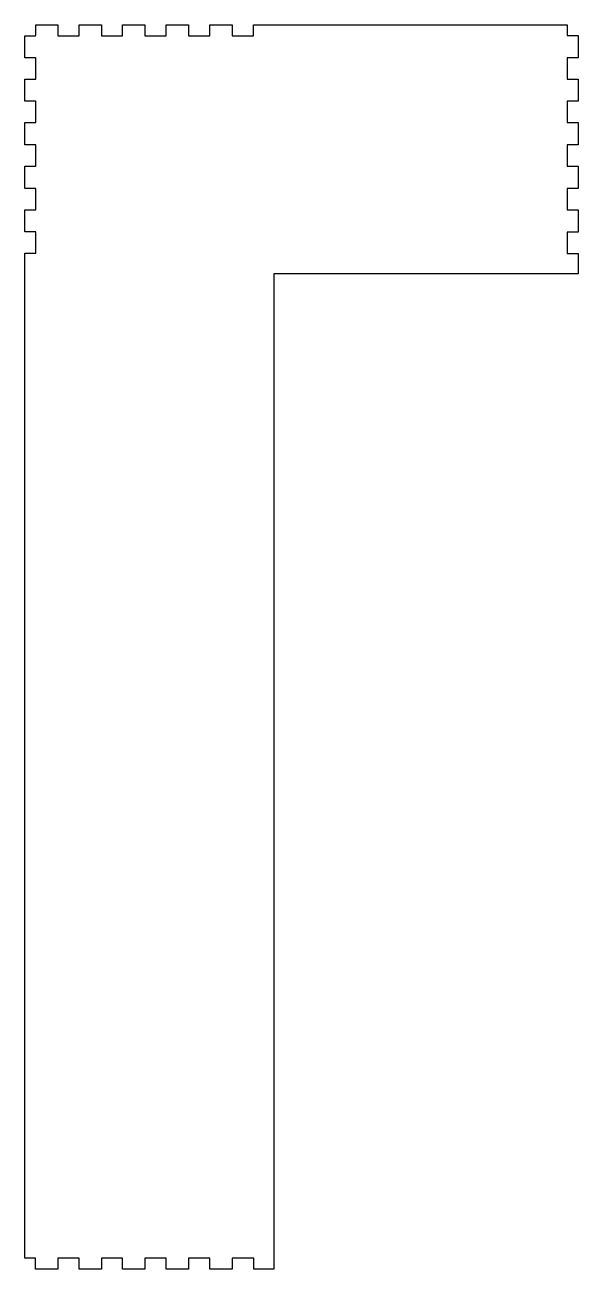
# Model space of a CAD drawing. Header units: millimetres. Extents: x 0 to 254, y 0 to 572.
import ezdxf

# ---------------------------------------------------------------- set-up
doc = ezdxf.new("R2010")
doc.units = ezdxf.units.MM

msp = doc.modelspace()

# ---------------------------------------------------------------- linework, layer by layer
at = {"color": 0}
msp.add_lwpolyline([(0, 466.61), (5, 466.61), (5, 476.39), (0, 476.39), (0, 486.61), (5, 486.61), (5, 496.39), (0, 496.39), (0, 506.61), (5, 506.61), (5, 516.39), (0, 516.39), (0, 526.61), (5, 526.61), (5, 536.39), (0, 536.39), (0, 546.61), (5, 546.61), (5, 556.39), (0, 556.39), (0, 566.5), (4.835, 566.5), (4.835, 566.665), (5, 566.665), (5, 571.5), (15.11, 571.5), (15.11, 566.5), (24.89, 566.5), (24.89, 571.5), (35.11, 571.5), (35.11, 566.5), (44.89, 566.5), (44.89, 571.5), (55.11, 571.5), (55.11, 566.5), (64.89, 566.5), (64.89, 571.5), (75.11, 571.5), (75.11, 566.5), (84.89, 566.5), (84.89, 571.5), (95.11, 571.5), (95.11, 566.5), (104.89, 566.5), (104.89, 571.5), (249, 571.5), (249, 566.665), (254, 566.665), (254, 556.39), (249, 556.39), (249, 546.61), (254, 546.61), (254, 536.39), (249, 536.39), (249, 526.61), (254, 526.61), (254, 516.39), (249, 516.39), (249, 506.61), (254, 506.61), (254, 496.39), (249, 496.39), (249, 486.61), (254, 486.61), (254, 476.335), (249, 476.335), (249, 466.445), (254, 466.445), (254, 457.2), (114.3, 457.2), (114.3, 0), (105.055, 0), (105.055, 5), (95.165, 5), (95.165, 0), (84.89, 0), (84.89, 5), (75.11, 5), (75.11, 0), (64.89, 0), (64.89, 5), (55.11, 5), (55.11, 0), (44.89, 0), (44.89, 5), (35.11, 5), (35.11, 0), (24.89, 0), (24.89, 5), (15.11, 5), (15.11, 0), (4.835, 0), (4.835, 5), (0, 5), (0, 466.61)], dxfattribs=at)

doc.saveas('drawing.dxf')
